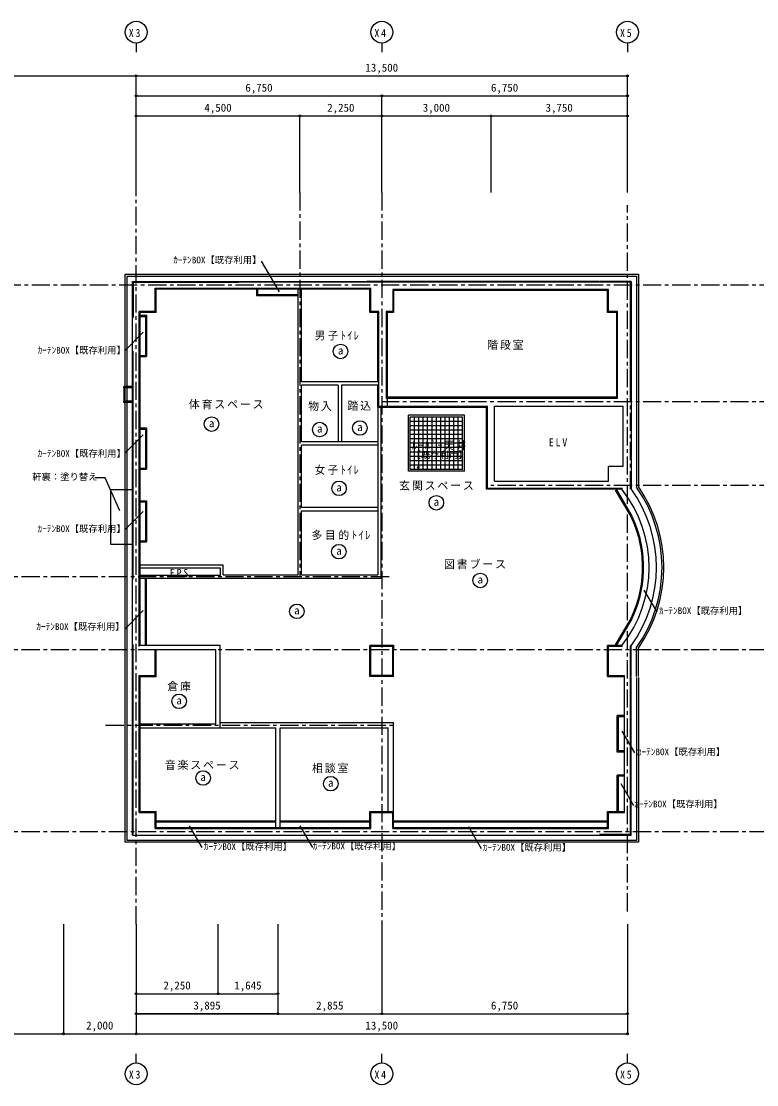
# Model space of a CAD drawing. Units: millimetres at full size, sheet at 1:100. Extents: x -20673 to 27051, y -14414 to 14793.
# Drawn here: x -9932 to 10280, y -14414 to 14793 of the extents above; entities that cross this region are included whole.
import ezdxf
from ezdxf.enums import TextEntityAlignment as Align

# ---------------------------------------------------------------- set-up
doc = ezdxf.new("R2010")
doc.units = ezdxf.units.MM
doc.header["$LTSCALE"] = 100
doc.header["$PDMODE"] = 32
doc.header["$PDSIZE"] = 50
doc.linetypes.add('CHAIN1', pattern=[8, 5, -1, 1, -1])
for name, color, linetype in [('6-0', 7, 'Continuous'), ('6-1', 4, 'CHAIN1'), ('6-2', 7, 'Continuous'), ('6-3', 3, 'Continuous'), ('6-6', 7, 'Continuous'), ('6-C', 7, 'Continuous'), ('E-0', 7, 'Continuous')]:
    doc.layers.add(name, color=color, linetype=linetype)
doc.styles.add('ＭＳ ゴシック', font='')
doc.styles.get('ＭＳ ゴシック').set_extended_font_data('MS Gothic')

msp = doc.modelspace()

# ---------------------------------------------------------------- linework, layer by layer
at = {"layer": '6-0', "color": 4}
for p, q in [((-6853.2, 7623.3), (-3958.2, 7623.3)), ((-6853.2, -526.7), (-6853.2, 5728.3)), ((-6873.2, 4763.3), (-7103.2, 4763.3)), ((-7103.2, 4363.3), (-7103.2, 4723.3)), ((-6873.2, 4723.3), (-7103.2, 4723.3)), ((-7073.2, 4363.3), (-7073.2, 4723.3)), ((-6873.2, 4363.3), (-7103.2, 4363.3)), ((-6873.2, 4323.3), (-7103.2, 4323.3)), ((-6853.2, -7536.7), (-6853.2, -2326.7)), ((301.8, -2341.7), (301.8, -2471.7))]:
    msp.add_line(p, q, dxfattribs=at)
at = {"layer": '6-0'}
for p, q in [((-6668.2, 6717), (-6488.2, 6717)), ((-6668.2, 6687), (-6518.2, 6687)), ((-6518.2, 6687), (-6518.2, 5617)), ((-6488.2, 6717), (-6488.2, 5587)), ((-6668.2, 5617), (-6518.2, 5617)), ((-6668.2, 5587), (-6488.2, 5587)), ((-6668.2, 2523.3), (-6518.2, 2523.3)), ((-6668.2, 2493.3), (-6488.2, 2493.3)), ((-6668.2, 1623.3), (-6488.2, 1623.3)), ((-6668.2, 1593.3), (-6518.2, 1593.3)), ((-6518.2, 1593.3), (-6518.2, 523.3)), ((-6488.2, 1623.3), (-6488.2, 493.3)), ((-6668.2, 523.3), (-6518.2, 523.3)), ((-6668.2, 493.3), (-6488.2, 493.3)), ((-6518.2, -2351.7), (-6518.2, -501.7)), ((-6488.2, -2351.7), (-6488.2, -501.7)), ((6806.8, -7556.7), (6806.8, -2354.2)), ((6621.8, -4276.7), (6441.8, -4276.7)), ((6441.8, -5276.7), (6441.8, -4276.7)), ((6621.8, -5246.7), (6471.8, -5246.7)), ((6621.8, -5276.7), (6441.8, -5276.7)), ((6441.8, -6911.7), (6441.8, -5911.7)), ((6621.8, -5911.7), (6441.8, -5911.7)), ((5956.8, -7536.7), (6806.8, -7536.7))]:
    msp.add_line(p, q, dxfattribs=at)
for points in [[(-3468.2, 7438.3), (-3468.2, 7258.3), (-2318.2, 7258.3)], [(-3438.2, 7438.3), (-3438.2, 7288.3), (-2318.2, 7288.3)], [(-6668.2, 3623.3), (-6488.2, 3623.3), (-6488.2, 2493.3)], [(-6668.2, 3593.3), (-6518.2, 3593.3), (-6518.2, 2523.3)], [(6621.8, -4306.7), (6471.8, -4306.7), (6471.8, -5246.7)], [(6621.8, -5941.7), (6471.8, -5941.7), (6471.8, -6911.7)]]:
    msp.add_lwpolyline(points, dxfattribs=at)
at = {"layer": '6-0', "color": 4}
for centre in [(-7103.2, 4743.3), (-7103.2, 4343.3)]:
    msp.add_arc(centre, 20, 90, 270, dxfattribs=at)
at = {"layer": '6-1'}
for p, q in [((-6773.2, -10006.7), (-6773.2, 10093.3)), ((-2273.2, 10093.3), (-2273.2, -456.7)), ((-23.2, 10093.3), (-23.2, -10006.7)), ((6726.8, -9656.7), (6726.8, 9743.3)), ((10856.2, 7543.3), (-15973.2, 7543.3)), ((10856.2, 4343.3), (-23.2, 4343.3)), ((10856.2, 2043.3), (2976.8, 2043.3)), ((-16323.2, -456.7), (237.2, -456.7)), ((-16323.2, -2456.7), (10856.2, -2456.7)), ((-7612.9, -4539.2), (391.5, -4539.2)), ((-16323.2, -7456.7), (10856.2, -7456.7))]:
    msp.add_line(p, q, dxfattribs=at)
at = {"layer": '6-2'}
for p, q in [((6806.8, 4443.3), (6806.8, 7623.3)), ((-6253.2, 6823.3), (-6253.2, 7463.3)), ((-6253.2, 7463.3), (-323.2, 7463.3)), ((-6253.2, 6823.3), (-6693.2, 6823.3)), ((-6693.2, -2376.7), (-6693.2, 6823.3)), ((-103.2, 4223.3), (-103.2, 6823.3)), ((6456.8, 6823.3), (6206.8, 6823.3)), ((6456.8, 6823.3), (6206.8, 6823.3)), ((6456.8, 4443.3), (6456.8, 6823.3)), ((96.8, 4443.3), (6456.8, 4443.3)), ((-103.2, 4223.3), (2876.8, 4223.3)), ((2876.8, 1963.3), (2876.8, 4223.3)), ((3076.8, 4223.3), (6606.8, 4223.3)), ((6588.5, 1963.3), (2876.8, 1963.3)), ((-6253.2, -3176.7), (-6253.2, -2466.7)), ((-323.2, -3176.7), (-323.2, -2376.7)), ((276.8, -2376.7), (-323.2, -2376.7)), ((276.8, -3176.7), (276.8, -2376.7)), ((6206.8, -3176.7), (6206.8, -2376.7)), ((6588.5, -2376.7), (6206.8, -2376.7)), ((-6693.2, -6936.7), (-6693.2, -3176.7)), ((-6693.2, -3176.7), (-6253.2, -3176.7)), ((276.8, -3176.7), (-323.2, -3176.7)), ((6206.8, -3176.7), (6646.8, -3176.7)), ((6646.8, -6936.7), (6646.8, -3176.7)), ((-6693.2, -6936.7), (-6253.2, -6936.7)), ((-6253.2, -7376.7), (-6253.2, -6936.7)), ((-323.2, -6936.7), (276.8, -6936.7)), ((-323.2, -7376.7), (-323.2, -6936.7)), ((276.8, -7376.7), (276.8, -6936.7)), ((6206.8, -6936.7), (6646.8, -6936.7)), ((-6253.2, -7376.7), (-323.2, -7376.7))]:
    msp.add_line(p, q, dxfattribs=at)
at = {"layer": '6-2', "linetype": 'CHAIN1'}
msp.add_line((6806.8, 1940.8), (6806.8, 4493.3), dxfattribs=at)
at = {"layer": '6-2'}
for points in [[(6806.8, 7623.3), (-6853.2, 7623.3), (-6853.2, 6658.3)], [(-103.2, 6823.3), (-323.2, 6823.3), (-323.2, 7463.3)], [(6206.8, 6823.3), (6206.8, 7423.3), (276.8, 7423.3), (276.8, 6823.3)], [(276.8, 6823.3), (96.8, 6823.3), (96.8, 4443.3)], [(276.8, -7376.7), (6206.8, -7376.7), (6206.8, -6936.7)]]:
    msp.add_lwpolyline(points, dxfattribs=at)
at = {"layer": '6-3'}
for p, q in [((-6873.2, 7643.3), (-6033.2, 7643.3)), ((-6873.2, -2311), (-6873.2, 7643.3)), ((-6853.2, 7643.3), (-468.2, 7643.3)), ((-6033.2, 7643.3), (-6033.2, 7623.3)), ((-468.2, 7643.3), (-468.2, 7623.3)), ((-448.2, 7623.3), (-468.2, 7623.3)), ((-448.2, 7643.3), (-448.2, 7623.3)), ((5956.8, 7643.3), (-448.2, 7643.3)), ((5956.8, 7643.3), (5956.8, 7623.3)), ((5976.8, 7623.3), (5956.8, 7623.3)), ((5976.8, 7643.3), (5976.8, 7623.3)), ((6826.8, 7643.3), (5976.8, 7643.3)), ((6826.8, 7643.3), (6826.8, 2813.3)), ((-6228.2, 6798.3), (-6228.2, 7438.3)), ((-348.2, 7438.3), (-6228.2, 7438.3)), ((-2318.2, -411.7), (-2318.2, 7438.3)), ((-2228.2, 4888.3), (-2228.2, 7438.3)), ((-348.2, 6798.3), (-348.2, 7438.3)), ((-6228.2, 6798.3), (-6668.2, 6798.3)), ((-6668.2, -2351.7), (-6668.2, 6798.3)), ((-128.2, 6798.3), (-348.2, 6798.3)), ((-128.2, 4888.3), (-128.2, 6798.3)), ((121.8, 6798.3), (121.8, 4198.3)), ((6421.8, 6798.3), (6181.8, 6798.3)), ((6431.8, 6798.3), (6181.8, 6798.3)), ((6431.8, 4468.3), (6431.8, 6798.3)), ((-128.2, 4888.3), (-2228.2, 4888.3)), ((-2228.2, 3238.8), (-2228.2, 4798.3)), ((-1218.2, 4798.3), (-2228.2, 4798.3)), ((-1218.2, 4798.3), (-1218.2, 3238.8)), ((-1128.2, 4798.3), (-1128.2, 3238.8)), ((-128.2, 4798.3), (-1128.2, 4798.3)), ((-128.2, 4898.3), (-128.2, 4919.2)), ((-128.2, 4198.3), (-128.2, 4798.3)), ((6431.8, 4468.3), (121.8, 4468.3)), ((-128.2, 4198.3), (2851.8, 4198.3)), ((-128.2, 4198.3), (-128.2, -411.7)), ((-38.2, -501.7), (-38.2, 4198.3)), ((2851.8, 1938.3), (2851.8, 4198.3)), ((3076.8, 2163.3), (3076.8, 4223.3)), ((6606.8, 2563.3), (6606.8, 4223.3)), ((-128.2, 3238.8), (-2228.2, 3238.8)), ((-2228.2, 1438.3), (-2228.2, 3148.8)), ((-128.2, 3148.8), (-2228.2, 3148.8)), ((6806.8, 2813.3), (6826.8, 2813.3)), ((6806.8, 2813.3), (6806.8, 2793.3)), ((6806.8, 2793.3), (6826.8, 2793.3)), ((6826.8, 2793.3), (6826.8, 1947.3)), ((6606.8, 2563.3), (6206.8, 2563.3)), ((6206.8, 2163.3), (6206.8, 2563.3)), ((3076.8, 2163.3), (6206.8, 2163.3)), ((-7473.2, 423.3), (-7473.2, 1923.3)), ((-6873.2, 1923.3), (-7473.2, 1923.3)), ((6576.5, 1938.3), (2851.8, 1938.3)), ((-128.2, 1438.3), (-2228.2, 1438.3)), ((-2228.2, 1348.3), (-128.2, 1348.3)), ((-2228.2, -411.7), (-2228.2, 1348.3)), ((-6873.2, 423.3), (-7473.2, 423.3)), ((-4378.7, -146.7), (-6668.2, -146.7)), ((-4456.2, -224.2), (-6668.2, -224.2)), ((-4456.2, -424.2), (-4456.2, -224.2)), ((-4378.7, -411.7), (-4378.7, -146.7)), ((-4456.2, -424.2), (-6668.2, -424.2)), ((-6668.2, -501.7), (-38.2, -501.7)), ((-4378.7, -411.7), (-2318.2, -411.7)), ((-2228.2, -411.7), (-128.2, -411.7)), ((-128.2, -501.7), (-38.2, -501.7)), ((-6873.2, -7556.7), (-6873.2, -2326.7)), ((-4465.7, -2351.7), (-6693.2, -2351.7)), ((-6228.2, -3201.7), (-6228.2, -2466.7)), ((-4580.7, -2466.7), (-6228.2, -2466.7)), ((-4580.7, -4499.2), (-4580.7, -2466.7)), ((-4465.7, -4614.2), (-4465.7, -2351.7)), ((-348.2, -3201.7), (-348.2, -2351.7)), ((6576.5, -2351.7), (6181.8, -2351.7)), ((6181.8, -3201.7), (6181.8, -2351.7)), ((6826.8, -3206.7), (6826.8, -2360.7)), ((-6668.2, -3201.7), (-6228.2, -3201.7)), ((-6668.2, -6911.7), (-6668.2, -3201.7)), ((301.8, -3201.7), (-348.2, -3201.7)), ((6181.8, -3201.7), (6621.8, -3201.7)), ((6826.8, -3226.7), (6806.8, -3226.7)), ((6826.8, -7556.7), (6826.8, -3226.7)), ((-6668.2, -4499.2), (-4580.7, -4499.2)), ((-6668.2, -4614.2), (-4465.7, -4614.2)), ((-4465.7, -4464.2), (301.8, -4464.2)), ((-4465.7, -4614.2), (-2935.7, -4614.2)), ((-2935.7, -7351.7), (-2935.7, -4614.2)), ((-2820.7, -4614.2), (151.8, -4614.2)), ((-2820.7, -7351.7), (-2820.7, -4614.2)), ((151.8, -6911.7), (151.8, -4614.2)), ((-6668.2, -6911.7), (-6228.2, -6911.7)), ((-6228.2, -7351.7), (-6228.2, -6911.7)), ((-348.2, -6911.7), (301.8, -6911.7)), ((6181.8, -6911.7), (6621.8, -6911.7)), ((-6873.2, -7556.7), (6806.8, -7556.7)), ((5956.8, -7556.7), (6826.8, -7556.7)), ((5981.8, -7351.7), (6181.8, -7351.7))]:
    msp.add_line(p, q, dxfattribs=at)
for points in [[(-6013.2, 7643.3), (-6013.2, 7623.3), (-6033.2, 7623.3)], [(301.8, 7398.3), (301.8, 6798.3), (121.8, 6798.3)], [(6181.8, 6798.3), (6181.8, 7398.3), (301.8, 7398.3)], [(301.8, -3201.7), (301.8, -2351.7), (-348.2, -2351.7)], [(6826.8, -3206.7), (6806.8, -3206.7), (6806.8, -3226.7)], [(301.8, -7351.7), (301.8, -6913.6), (301.8, -6911.7), (301.8, -4464.2)], [(-6228.2, -7351.7), (-348.2, -7351.7), (-348.2, -6911.7)], [(301.8, -7351.7), (6181.8, -7351.7), (6181.8, -6911.7)]]:
    msp.add_lwpolyline(points, dxfattribs=at)
at = {"layer": '6-6'}
for p, q in [((-6773.2, 14193.3), (-6773.2, 13943.3)), ((-23.2, 14193.3), (-23.2, 13943.3)), ((6726.8, 14193.3), (6726.8, 13943.3)), ((-14773.2, 13293.3), (-6773.2, 13293.3)), ((-6773.2, 10093.3), (-6773.2, 13293.3)), ((-6773.2, 13293.3), (6726.8, 13293.3)), ((6726.8, 10093.3), (6726.8, 13293.3)), ((-6773.2, 12743.3), (-23.2, 12743.3)), ((-23.2, 10093.3), (-23.2, 12743.3)), ((-23.2, 12743.3), (6726.8, 12743.3)), ((-6773.2, 12193.3), (-2273.2, 12193.3)), ((-2273.2, 10093.3), (-2273.2, 12193.3)), ((-2273.2, 12193.3), (-23.2, 12193.3)), ((-23.2, 12193.3), (2976.8, 12193.3)), ((2976.8, 12193.3), (2976.8, 10093.3)), ((2976.8, 12193.3), (6726.8, 12193.3)), ((-2935.7, -7171.7), (-6228.2, -7171.7)), ((-2935.7, -7201.7), (-6228.2, -7201.7)), ((-348.2, -7201.7), (-2820.7, -7201.7)), ((-348.2, -7171.7), (-2800.7, -7171.7)), ((6181.8, -7171.7), (301.8, -7171.7)), ((6181.8, -7201.7), (301.8, -7201.7)), ((-8773.2, -10006.7), (-8773.2, -13014.5)), ((-6773.2, -10006.7), (-6773.2, -13014.5)), ((-4523.2, -11914.5), (-4523.2, -10006.7)), ((-2878.2, -10006.7), (-2878.2, -12464.5)), ((-23.2, -10006.7), (-23.2, -12464.5)), ((6726.8, -10006.7), (6726.8, -13014.5)), ((-6773.2, -11914.5), (-4523.2, -11914.5)), ((-4523.2, -11914.5), (-2878.2, -11914.5)), ((-6773.2, -12464.5), (-2878.2, -12464.5)), ((-2878.2, -12464.5), (-6773.2, -12464.5)), ((-2878.2, -12464.5), (-23.2, -12464.5)), ((-23.2, -12464.5), (6726.8, -12464.5)), ((-14773.2, -13014.5), (-8773.2, -13014.5)), ((-8773.2, -13014.5), (-6773.2, -13014.5)), ((-6773.2, -13014.5), (6726.8, -13014.5)), ((-6773.2, -13814.5), (-6773.2, -13564.5)), ((-23.2, -13814.5), (-23.2, -13564.5)), ((6726.8, -13814.5), (6726.8, -13564.5))]:
    msp.add_line(p, q, dxfattribs=at)
at = {"layer": '6-6', "color": 3}
for p, q in [((-3335.8, 8207), (-2847.2, 7360.9)), ((-6577, 6250.7), (-7084.8, 5742.9)), ((-6577, 3434.9), (-7084.8, 2927.1)), ((-6577, 1329.5), (-7084.8, 821.7)), ((7181.7, -828.6), (7532.7, -1427.3)), ((-6577, -1393.3), (-7084.8, -1901.1)), ((6571.1, -4704.7), (6922.1, -5303.5)), ((6540.8, -6142.7), (6891.8, -6741.5)), ((-5318.4, -7303.7), (-4967.4, -7902.4)), ((-2274.5, -7303.7), (-1923.5, -7902.4)), ((2360, -7326.6), (2711, -7925.3))]:
    msp.add_line(p, q, dxfattribs=at)
at = {"layer": '6-6'}
for centre in [(-6773.2, 14493.3), (-23.2, 14493.3), (6726.8, 14493.3), (-6773.2, -14114.5), (-23.2, -14114.5), (6726.8, -14114.5)]:
    msp.add_circle(centre, 300, dxfattribs=at)
for p in [(-6773.2, 13293.3), (6726.8, 13293.3), (-6773.2, 12743.3), (-23.2, 12743.3), (6726.8, 12743.3), (-6773.2, 12193.3), (-2273.2, 12193.3), (-23.2, 12193.3), (2976.8, 12193.3), (6726.8, 12193.3), (-6773.2, -11914.5), (-4523.2, -11914.5), (-2878.2, -11914.5), (-6773.2, -12464.5), (-2878.2, -12464.5), (-23.2, -12464.5), (6726.8, -12464.5), (-8773.2, -13014.5), (-6773.2, -13014.5), (6726.8, -13014.5)]:
    msp.add_point(p, dxfattribs=at)
at = {"layer": '6-C', "color": 134}
for p, q in [((706.8, 2433.3), (706.8, 3973.3)), ((2246.8, 3973.3), (706.8, 3973.3)), ((756.8, 2483.3), (756.8, 3923.3)), ((2196.8, 3923.3), (756.8, 3923.3)), ((2196.8, 3803.3), (756.8, 3803.3)), ((876.8, 2483.3), (876.8, 3923.3)), ((996.8, 2483.3), (996.8, 3923.3)), ((1116.8, 2483.3), (1116.8, 3923.3)), ((1236.8, 2483.3), (1236.8, 3923.3)), ((1356.8, 2483.3), (1356.8, 3923.3)), ((1476.8, 2483.3), (1476.8, 3923.3)), ((1596.8, 2483.3), (1596.8, 3923.3)), ((1716.8, 2483.3), (1716.8, 3923.3)), ((1836.8, 2483.3), (1836.8, 3923.3)), ((1956.8, 2483.3), (1956.8, 3923.3)), ((2076.8, 2483.3), (2076.8, 3923.3)), ((2196.8, 2483.3), (2196.8, 3923.3)), ((2246.8, 2433.3), (2246.8, 3973.3)), ((2196.8, 3683.3), (756.8, 3683.3)), ((2196.8, 3563.3), (756.8, 3563.3)), ((2196.8, 3443.3), (756.8, 3443.3)), ((2196.8, 3323.3), (756.8, 3323.3)), ((2196.8, 3203.3), (756.8, 3203.3)), ((2196.8, 3083.3), (756.8, 3083.3)), ((2196.8, 2963.3), (756.8, 2963.3)), ((2196.8, 2843.3), (756.8, 2843.3)), ((2196.8, 2723.3), (756.8, 2723.3)), ((2246.8, 2433.3), (706.8, 2433.3)), ((2196.8, 2603.3), (756.8, 2603.3)), ((2196.8, 2483.3), (756.8, 2483.3))]:
    msp.add_line(p, q, dxfattribs=at)
at = {"layer": '6-C', "color": 3}
for centre in [(-1155.8, 5726.4), (-4700.9, 3729.2), (-625.8, 3623.2), (-1728.6, 3580.5), (-1198.6, 1964.6), (1476, 1569.5), (-1201.8, 225.1), (2680.7, -563.6), (-2358.1, -1412.8), (-5593.3, -3884.3), (-4934.5, -5989.1), (-1426.9, -6146.1)]:
    msp.add_circle(centre, 200, dxfattribs=at)
at = {"layer": '6-C', "color": 134}
msp.add_circle((976.4, 2541.6), 20, dxfattribs=at)
at = {"layer": 'E-0'}
for p, q in [((-7073.2, 7843.3), (7026.8, 7843.3)), ((-7023.2, -7706.7), (-7023.2, 7793.3)), ((7026.8, 7843.3), (7026.8, 2011.4)), ((6976.8, -3206.7), (6976.8, -2408.9)), ((7026.8, -3206.7), (7026.8, -2424.7)), ((6976.8, -3226.7), (6976.8, -7706.7)), ((7026.8, -3226.7), (7026.8, -7756.7)), ((6976.8, -7706.7), (-7023.2, -7706.7))]:
    msp.add_line(p, q, dxfattribs=at)
for points in [[(7026.8, -7756.7), (-7073.2, -7756.7), (-7073.2, 7843.3)], [(-7023.2, 7793.3), (6976.8, 7793.3), (6976.8, 1995.5)], [(-7221.6, 1349.6), (-7623.4, 2255.8), (-7905.5, 2255.8)], [(6391.1, 1918.3), (6822.2, 1191.9), (6912.7, 977.2), (6975.1, 801.6), (7027.5, 622.8), (7069.6, 441.3), (7101.3, 257.7), (7122.5, 72.5), (7133.1, -113.5), (7133.1, -299.8), (7122.5, -485.9), (7101.3, -671), (7069.6, -854.6), (7027.5, -1036.1), (6975.1, -1215), (6912.7, -1390.5), (6822.2, -1605.2), (6391.1, -2331.7)], [(6414.1, 1938.3), (6849.1, 1205.5), (6940.7, 988), (7003.7, 810.9), (7056.5, 630.4), (7099, 447.2), (7131, 261.9), (7152.4, 75.1), (7163.1, -112.7), (7163.1, -300.7), (7152.4, -488.4), (7131, -675.3), (7099, -860.6), (7056.5, -1043.7), (7003.7, -1224.2), (6940.7, -1401.4), (6849.1, -1618.8), (6414.1, -2351.7)]]:
    msp.add_lwpolyline(points, dxfattribs=at)
for radius, start, end in [(3459.1, 321.67582, 38.32418), (3664.1, 323.99398, 36.00602), (3814.1, 324.73284, 35.26716), (3864.1, 324.96919, 35.03081)]:
    msp.add_arc((3862.8, -206.7), radius, start, end, dxfattribs=at)

# ---------------------------------------------------------------- texts
at = {"layer": '6-3', "char_height": 219.9, "attachment_point": 7, "style": 'ＭＳ ゴシック'}
for s, insert in [('\\T1.25;\\W0.95;男子ﾄｲﾚ', (-1865, 6025)), ('\\T1.17;階段室', (2871.7, 5769)), ('\\T1.17;体育スペース', (-5327, 4138.4)), ('\\T1.17;物入', (-2047.7, 4086.4)), ('\\T1.17;踏込', (-965.8, 4099.6)), ('\\T1.38;\\W0.9;ELV', (4565.1, 3118.5)), ('\\T1.25;\\W0.95;女子ﾄｲﾚ', (-1866, 2336.3)), ('\\T1.17;玄関スペース', (452.6, 1902.8)), ('\\T1.23;多目的ﾄｲﾚ', (-1957.6, 544.5)), ('\\T1.17;図書ブース', (1686.1, -254.7)), ('\\T1.38;\\W0.9;EPS', (-5846.2, -472.2)), ('\\T1.17;倉庫', (-5918.6, -3609.1)), ('\\T1.17;音楽スペース', (-5988.2, -5768.6)), ('\\T1.17;相談室', (-1942.8, -5856.6))]:
    msp.add_mtext(s, dxfattribs=dict(at, insert=insert))
at = {"layer": '6-6', "color": 3, "style": 'ＭＳ ゴシック'}
for s, height, p in [('13,500', 219.9, (-473.2, 13343.3)), ('6,750', 219.9, (-3773.2, 12793.3)), ('6,750', 219.9, (2976.8, 12793.3)), ('4,500', 219.9, (-4898.2, 12243.3)), ('2,250', 219.9, (-1523.2, 12243.3)), ('3,000', 219.9, (1101.8, 12243.3)), ('3,750', 219.9, (4476.8, 12243.3)), ('ｶｰﾃﾝBOX【既存利用】', 183.3, (-5757.1, 8090.2)), ('ｶｰﾃﾝBOX【既存利用】', 183.3, (-9484.4, 5610.9)), ('ｶｰﾃﾝBOX【既存利用】', 183.3, (-9484.4, 2775.9)), ('【既存利用】', 183.3, (795.6, 2734)), ('ｶｰﾃﾝBOX【既存利用】', 183.3, (-9487, 708.5)), ('ｶｰﾃﾝBOX【既存利用】', 183.3, (7595.2, -1542.3)), ('ｶｰﾃﾝBOX【既存利用】', 183.3, (-9518.3, -1979.3)), ('ｶｰﾃﾝBOX【既存利用】', 183.3, (6984.6, -5418.5)), ('ｶｰﾃﾝBOX【既存利用】', 183.3, (6916.9, -6851.9)), ('ｶｰﾃﾝBOX【既存利用】', 183.3, (-4918.1, -8019.5)), ('ｶｰﾃﾝBOX【既存利用】', 183.3, (-1921.9, -8006.8)), ('ｶｰﾃﾝBOX【既存利用】', 183.3, (2750.7, -8043.5)), ('2,250', 219.9, (-6023.2, -11864.5)), ('1,645', 219.9, (-4075.7, -11864.5)), ('3,895', 219.9, (-5200.7, -12414.5)), ('3,895', 219.9, (-5200.7, -12414.5)), ('2,855', 219.9, (-1825.7, -12414.5)), ('6,750', 219.9, (2976.8, -12414.5)), ('2,000', 219.9, (-8148.2, -12964.5)), ('13,500', 219.9, (-473.2, -12964.5))]:
    msp.add_text(s, height=height, dxfattribs=at).set_placement(p, align=Align.BOTTOM_LEFT)
at = {"layer": '6-6', "color": 3, "char_height": 219.9, "attachment_point": 7, "style": 'ＭＳ ゴシック'}
for s, insert in [('\\T1.36;\\W0.9;X3', (-6975.7, 14358.3)), ('\\T1.36;\\W0.9;X4', (-225.7, 14358.3)), ('\\T1.36;\\W0.9;X5', (6524.3, 14358.3)), ('\\T1.29;\\W0.9;ﾙｰﾊﾞｰ天井', (808.8, 3011.1)), ('\\T1.36;\\W0.9;X3', (-6975.7, -14249.5)), ('\\T1.36;\\W0.9;X4', (-225.7, -14249.5)), ('\\T1.36;\\W0.9;X5', (6524.3, -14249.5))]:
    msp.add_mtext(s, dxfattribs=dict(at, insert=insert))
at = {"layer": '6-C', "style": 'ＭＳ ゴシック'}
for p in [(-1230.8, 5576.4), (-4775.9, 3579.2), (-1803.6, 3430.5), (-700.8, 3473.2), (-1273.6, 1814.6), (1401, 1419.5), (-1276.8, 75.1), (2605.7, -713.6), (-2433.1, -1562.8), (-5668.3, -4034.3), (-5009.5, -6139.1), (-1501.9, -6296.1)]:
    msp.add_text('a', height=219.9, dxfattribs=at).set_placement(p, align=Align.BOTTOM_LEFT)
at = {"layer": 'E-0', "color": 3, "style": 'ＭＳ ゴシック'}
msp.add_text('軒裏：塗り替え', height=183.3, dxfattribs=at).set_placement((-9632.3, 2136.1), align=Align.BOTTOM_LEFT)

doc.saveas('drawing.dxf')
